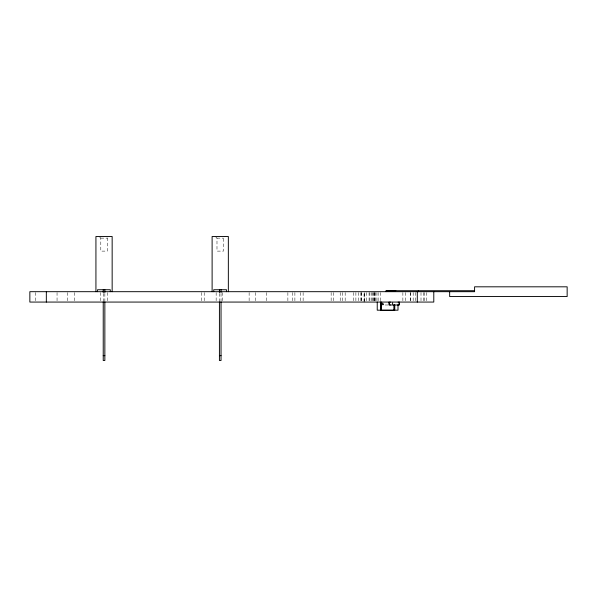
<?xml version="1.0" encoding="UTF-8"?>
<svg xmlns="http://www.w3.org/2000/svg" width="597" height="597" viewBox="0 0 597 597"><rect width="100%" height="100%" fill="white"/><g stroke="black" fill="none" stroke-linecap="round" stroke-linejoin="round"><path stroke-width="0.45" stroke-dasharray="2.98 2.24" d="M99.714 237.054L100.796 238.136L100.796 251.113L107.288 251.113L107.288 238.136L108.37 237.054M215.36 236.509L216.987 238.136L216.987 251.113L223.479 251.113L223.479 238.136L225.099 236.509M100.796 238.136L107.288 238.136M216.987 238.136L223.479 238.136M383.729 304.664L382.752 304.664L382.752 303.149M388.057 304.992L382.431 304.992L382.431 302.067M426.78 292.552L426.78 302.067M424.303 292.552L424.303 302.067M423.482 292.552L423.482 302.067M421.004 292.552L421.004 302.067M415.587 292.552L415.587 302.067M413.176 292.552L413.176 302.067M410.699 292.552L410.699 302.067M410.393 292.552L410.393 302.067M405.348 292.552L405.348 302.067M402.871 292.552L402.871 302.067M392.811 302.067L392.811 304.992M392.49 302.395L392.49 304.664M383.729 303.149L383.729 304.992M380.617 292.552L380.617 302.067M378.14 292.552L378.14 302.067M376.908 292.552L376.908 302.067M375.67 292.552L375.67 302.067M374.849 292.552L374.849 302.067M374.431 292.552L374.431 302.067M374.02 292.552L374.02 302.067M373.192 292.552L373.192 302.067M372.371 292.552L372.371 302.067M371.543 292.552L371.55 302.067M369.894 292.552L369.894 302.067M369.073 292.552L369.073 302.067M366.603 292.552L366.603 302.067M364.543 292.552L364.543 302.067M361.648 292.552L361.648 302.067M361.245 292.552L361.245 302.067M360.834 292.552L360.834 302.067M358.357 292.552L358.357 302.067M355.887 292.552L355.887 302.067M353.409 292.552L353.409 302.067M345.17 292.552L345.17 302.067M342.693 292.552L342.7 302.067M340.215 292.552L340.215 302.067M333.626 292.552L333.626 302.067M331.148 292.552L331.148 302.067M303.127 292.552L303.127 302.067M300.649 292.552L300.649 302.067M294.888 292.552L294.888 302.067M292.403 292.552L292.403 302.067M287.873 292.552L287.873 302.067M266.441 292.552L266.441 302.067M255.725 292.552L255.725 302.067M249.128 292.552L249.128 302.067M222.748 292.552L222.748 302.067M221.039 293.448L221.039 300.873M219.42 293.448L219.42 300.873M216.151 292.552L216.151 302.067M204.204 292.552L204.204 302.067M201.726 292.552L201.726 302.067M107.341 292.552L107.341 302.067M104.856 293.448L104.856 300.873M103.229 293.448L103.229 300.873M100.744 292.552L100.744 302.067M74.364 292.552L74.364 302.067M67.767 292.552L67.767 302.067M57.051 292.552L57.051 302.067M35.619 292.552L35.619 302.067M364.133 302.067L364.133 292.552L364.125 302.067"/><path stroke-width="0.9" d="M474.585 290.709L386.05 290.709L386.05 291.687M386.05 291.037L395.789 290.709M103.229 355.648L104.856 355.648M219.42 355.648L221.039 355.648M449.66 291.687L449.66 296.552L567.15 296.552L567.15 286.814L474.585 286.814L474.585 291.687L29.85 291.687L29.85 302.067L433.788 302.067L433.788 291.687M418.504 290.709L418.504 291.687M417.296 291.687L417.296 302.067M399.408 302.067L399.408 304.992L389.02 304.992L389.02 302.067M398.109 302.067L399.087 302.395L399.087 304.664L398.109 304.992M398.005 304.776L398.005 310.186L377.237 310.186L377.237 302.067M394.759 304.776L394.759 310.186M394.371 304.821L394.371 310.313L380.871 310.313L380.871 302.067M393.953 304.821L393.953 310.313M390.319 302.067L389.348 302.395L389.348 304.664L390.319 304.992M381.296 302.067L381.296 310.313M380.483 302.067L380.483 310.186M228.345 291.687L228.345 236.509L212.114 236.509L212.114 291.687M226.487 291.687L226.487 289.739L213.741 289.739L213.741 291.687M221.039 289.739L221.039 292.523M221.039 301.806L221.039 360.491L219.42 360.491L219.42 301.806M219.42 289.739L219.42 292.523M112.154 291.687L112.154 236.509L95.93 236.509L95.93 291.687M110.296 291.687L110.296 289.739L97.55 289.739L97.55 291.687M104.856 289.739L104.856 292.523M104.856 301.806L104.856 360.491L103.229 360.491L103.229 301.806M103.229 289.739L103.229 292.523M46.335 291.687L46.335 302.067"/></g></svg>
